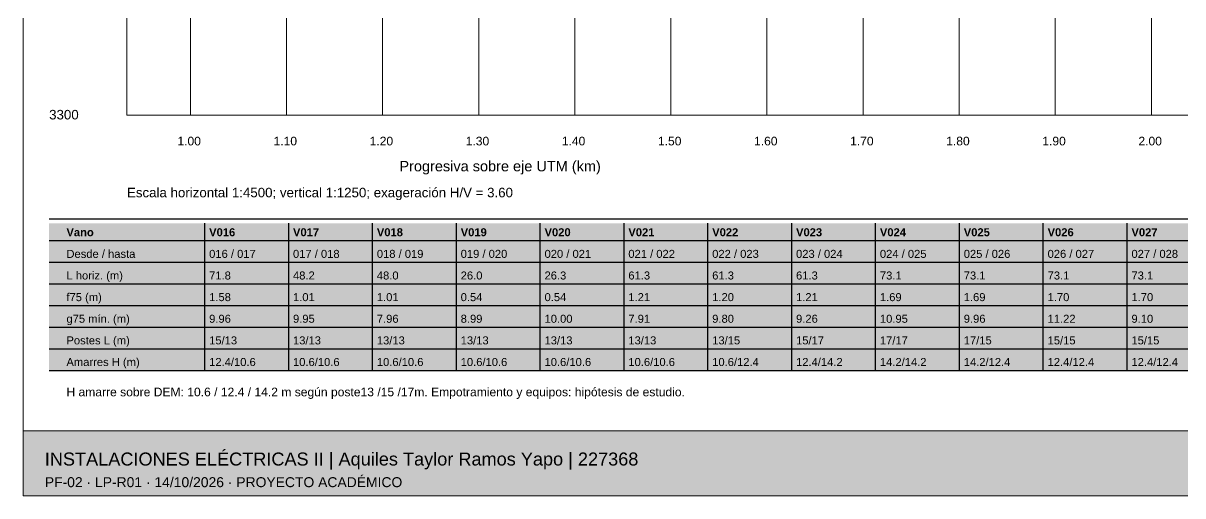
# Paper-space layout 'LP-PF-02' of a CAD drawing. Header units: metres, sheet in millimetres. Extents: x 8 to 412, y 8 to 290.
# Drawn here: x 8 to 276.2, y 8 to 117.2 of the extents above; entities that cross this region are included whole.
import ezdxf

# ---------------------------------------------------------------- set-up
doc = ezdxf.new("R2010")
doc.units = ezdxf.units.M
for name, color, linetype, lineweight, true_color in [('DETALLE', 7, 'Continuous', 13, 0x33434d), ('PF_GRID', 7, 'Continuous', 0, 0xdee6ea), ('ROTULO', 7, 'Continuous', 13, 0x18364a)]:
    doc.layers.add(name, color=color, linetype=linetype, lineweight=lineweight, true_color=true_color)
doc.layers.add('PRESENTACION', color=7, linetype='Continuous')
doc.styles.add('Arial', font='arial.ttf')
doc.styles.add('Arial-Bold', font='arialbd.ttf')

psp = doc.layouts.new('LP-PF-02')

# ---------------------------------------------------------------- hatches: boundary and pattern name
at = {"layer": 'PRESENTACION', "true_color": 0xe6eef2}
psp.add_hatch(color=7, dxfattribs=at).paths.add_polyline_path([(14, 64), (404, 64), (404, 71), (14, 71)])
at = {"layer": 'PRESENTACION', "true_color": 0xfff1d8}
psp.add_hatch(color=7, dxfattribs=at).paths.add_polyline_path([(146.94, 37), (166.33, 37), (166.33, 71), (146.94, 71)])
at = {"layer": 'PRESENTACION', "true_color": 0xf6f8fa}
psp.add_hatch(color=7, dxfattribs=at).paths.add_polyline_path([(14, 37), (404, 37), (404, 64), (14, 64)])
at = {"layer": 'PRESENTACION', "true_color": 0xeef4f7}
psp.add_hatch(color=7, dxfattribs=at).paths.add_polyline_path([(8, 8), (412, 8), (412, 23), (8, 23)])

# ---------------------------------------------------------------- linework, layer by layer
at = {"layer": 'DETALLE'}
psp.add_lwpolyline([(32, 96), (284, 96), (284, 249), (32, 249)], close=True, dxfattribs=at)
at = {"layer": 'PF_GRID'}
for p, q in [((46.66, 96), (46.66, 249)), ((68.89, 96), (68.89, 249)), ((91.11, 96), (91.11, 249)), ((113.33, 96), (113.33, 249)), ((135.55, 96), (135.55, 249)), ((157.78, 96), (157.78, 249)), ((180, 96), (180, 249)), ((202.22, 96), (202.22, 249)), ((224.44, 96), (224.44, 249)), ((246.66, 96), (246.66, 249)), ((268.89, 96), (268.89, 249)), ((32, 96), (284, 96))]:
    psp.add_line(p, q, dxfattribs=at)
at = {"layer": 'PRESENTACION', "color": 254, "true_color": 0xdee6ea}
for p, q in [((14, 72), (404, 72)), ((50, 37), (50, 71)), ((69.39, 37), (69.39, 71)), ((88.78, 37), (88.78, 71)), ((108.17, 37), (108.17, 71)), ((127.56, 37), (127.56, 71)), ((146.94, 37), (146.94, 71)), ((166.33, 37), (166.33, 71)), ((185.72, 37), (185.72, 71)), ((205.11, 37), (205.11, 71)), ((224.5, 37), (224.5, 71)), ((243.89, 37), (243.89, 71)), ((263.28, 37), (263.28, 71)), ((14, 67), (404, 67)), ((14, 62), (404, 62)), ((14, 57), (404, 57)), ((14, 52), (404, 52)), ((14, 47), (404, 47)), ((14, 42), (404, 42)), ((14, 37), (404, 37))]:
    psp.add_line(p, q, dxfattribs=at)
at = {"layer": 'ROTULO'}
psp.add_line((8, 23), (412, 23), dxfattribs=at)
psp.add_lwpolyline([(8, 8), (412, 8), (412, 289), (8, 289)], close=True, dxfattribs=at)

# ---------------------------------------------------------------- texts
for s, height, style, p in [('3300', 2.2, 'Arial', (14, 95)), ('1.00', 2, 'Arial', (43.66, 89)), ('1.10', 2, 'Arial', (65.89, 89)), ('1.20', 2, 'Arial', (88.11, 89)), ('1.30', 2, 'Arial', (110.33, 89)), ('1.40', 2, 'Arial', (132.55, 89)), ('1.50', 2, 'Arial', (154.78, 89)), ('1.60', 2, 'Arial', (177, 89)), ('1.70', 2, 'Arial', (199.22, 89)), ('1.80', 2, 'Arial', (221.44, 89)), ('1.90', 2, 'Arial', (243.66, 89)), ('2.00', 2, 'Arial', (265.89, 89)), ('Progresiva sobre eje UTM (km)', 2.4, 'Arial', (95, 83)), ('Escala horizontal 1:4500; vertical 1:1250; exageración H/V = 3.60', 2.2, 'Arial', (32, 77)), ('Vano', 1.85, 'Arial-Bold', (18, 68)), ('V016', 1.85, 'Arial-Bold', (51, 68)), ('V017', 1.85, 'Arial-Bold', (70.39, 68)), ('V018', 1.85, 'Arial-Bold', (89.78, 68)), ('V019', 1.85, 'Arial-Bold', (109.17, 68)), ('V020', 1.85, 'Arial-Bold', (128.56, 68)), ('V021', 1.85, 'Arial-Bold', (147.94, 68)), ('V022', 1.85, 'Arial-Bold', (167.33, 68)), ('V023', 1.85, 'Arial-Bold', (186.72, 68)), ('V024', 1.85, 'Arial-Bold', (206.11, 68)), ('V025', 1.85, 'Arial-Bold', (225.5, 68)), ('V026', 1.85, 'Arial-Bold', (244.89, 68)), ('V027', 1.85, 'Arial-Bold', (264.28, 68)), ('Desde / hasta', 1.85, 'Arial', (18, 63)), ('016 / 017', 1.85, 'Arial', (51, 63)), ('017 / 018', 1.85, 'Arial', (70.39, 63)), ('018 / 019', 1.85, 'Arial', (89.78, 63)), ('019 / 020', 1.85, 'Arial', (109.17, 63)), ('020 / 021', 1.85, 'Arial', (128.56, 63)), ('021 / 022', 1.85, 'Arial', (147.94, 63)), ('022 / 023', 1.85, 'Arial', (167.33, 63)), ('023 / 024', 1.85, 'Arial', (186.72, 63)), ('024 / 025', 1.85, 'Arial', (206.11, 63)), ('025 / 026', 1.85, 'Arial', (225.5, 63)), ('026 / 027', 1.85, 'Arial', (244.89, 63)), ('027 / 028', 1.85, 'Arial', (264.28, 63)), ('L horiz. (m)', 1.85, 'Arial', (18, 58)), ('71.8', 1.85, 'Arial', (51, 58)), ('48.2', 1.85, 'Arial', (70.39, 58)), ('48.0', 1.85, 'Arial', (89.78, 58)), ('26.0', 1.85, 'Arial', (109.17, 58)), ('26.3', 1.85, 'Arial', (128.56, 58)), ('61.3', 1.85, 'Arial', (147.94, 58)), ('61.3', 1.85, 'Arial', (167.33, 58)), ('61.3', 1.85, 'Arial', (186.72, 58)), ('73.1', 1.85, 'Arial', (206.11, 58)), ('73.1', 1.85, 'Arial', (225.5, 58)), ('73.1', 1.85, 'Arial', (244.89, 58)), ('73.1', 1.85, 'Arial', (264.28, 58)), ('f75 (m)', 1.85, 'Arial', (18, 53)), ('1.58', 1.85, 'Arial', (51, 53)), ('1.01', 1.85, 'Arial', (70.39, 53)), ('1.01', 1.85, 'Arial', (89.78, 53)), ('0.54', 1.85, 'Arial', (109.17, 53)), ('0.54', 1.85, 'Arial', (128.56, 53)), ('1.21', 1.85, 'Arial', (147.94, 53)), ('1.20', 1.85, 'Arial', (167.33, 53)), ('1.21', 1.85, 'Arial', (186.72, 53)), ('1.69', 1.85, 'Arial', (206.11, 53)), ('1.69', 1.85, 'Arial', (225.5, 53)), ('1.70', 1.85, 'Arial', (244.89, 53)), ('1.70', 1.85, 'Arial', (264.28, 53)), ('g75 mín. (m)', 1.85, 'Arial', (18, 48)), ('9.96', 1.85, 'Arial', (51, 48)), ('9.95', 1.85, 'Arial', (70.39, 48)), ('7.96', 1.85, 'Arial', (89.78, 48)), ('8.99', 1.85, 'Arial', (109.17, 48)), ('10.00', 1.85, 'Arial', (128.56, 48)), ('7.91', 1.85, 'Arial', (147.94, 48)), ('9.80', 1.85, 'Arial', (167.33, 48)), ('9.26', 1.85, 'Arial', (186.72, 48)), ('10.95', 1.85, 'Arial', (206.11, 48)), ('9.96', 1.85, 'Arial', (225.5, 48)), ('11.22', 1.85, 'Arial', (244.89, 48)), ('9.10', 1.85, 'Arial', (264.28, 48)), ('Postes L (m)', 1.85, 'Arial', (18, 43)), ('15/13', 1.85, 'Arial', (51, 43)), ('13/13', 1.85, 'Arial', (70.39, 43)), ('13/13', 1.85, 'Arial', (89.78, 43)), ('13/13', 1.85, 'Arial', (109.17, 43)), ('13/13', 1.85, 'Arial', (128.56, 43)), ('13/13', 1.85, 'Arial', (147.94, 43)), ('13/15', 1.85, 'Arial', (167.33, 43)), ('15/17', 1.85, 'Arial', (186.72, 43)), ('17/17', 1.85, 'Arial', (206.11, 43)), ('17/15', 1.85, 'Arial', (225.5, 43)), ('15/15', 1.85, 'Arial', (244.89, 43)), ('15/15', 1.85, 'Arial', (264.28, 43)), ('Amarres H (m)', 1.85, 'Arial', (18, 38)), ('12.4/10.6', 1.85, 'Arial', (51, 38)), ('10.6/10.6', 1.85, 'Arial', (70.39, 38)), ('10.6/10.6', 1.85, 'Arial', (89.78, 38)), ('10.6/10.6', 1.85, 'Arial', (109.17, 38)), ('10.6/10.6', 1.85, 'Arial', (128.56, 38)), ('10.6/10.6', 1.85, 'Arial', (147.94, 38)), ('10.6/12.4', 1.85, 'Arial', (167.33, 38)), ('12.4/14.2', 1.85, 'Arial', (186.72, 38)), ('14.2/14.2', 1.85, 'Arial', (206.11, 38)), ('14.2/12.4', 1.85, 'Arial', (225.5, 38)), ('12.4/12.4', 1.85, 'Arial', (244.89, 38)), ('12.4/12.4', 1.85, 'Arial', (264.28, 38)), ('H amarre sobre DEM: 10.6 / 12.4 / 14.2 m según poste13 /15 /17m. Empotramiento y equipos: hipótesis de estudio.', 2, 'Arial', (18, 31)), ('INSTALACIONES ELÉCTRICAS II | Aquiles Taylor Ramos Yapo | 227368', 3, 'Arial', (13, 15)), ('PF-02 · LP-R01 · 14/10/2026 · PROYECTO ACADÉMICO', 2.3, 'Arial', (13, 10))]:
    psp.add_text(s, height=height, dxfattribs=dict(at, style=style)).set_placement(p)

doc.saveas('drawing.dxf')
